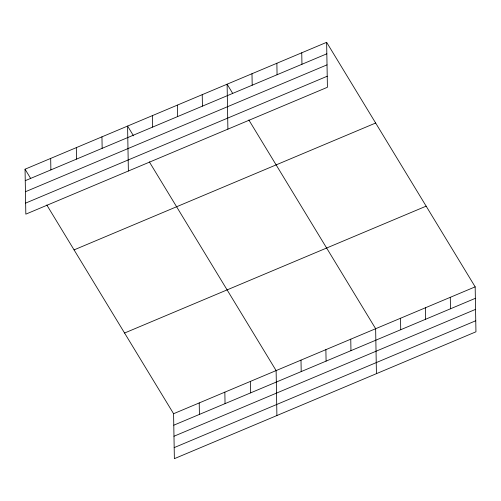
<?xml version="1.0" encoding="UTF-8"?>
<svg xmlns="http://www.w3.org/2000/svg" width="501" height="501" viewBox="0 0 501 501"><rect width="100%" height="100%" fill="white"/><g stroke="black" fill="none" stroke-linecap="round" stroke-linejoin="round"><path stroke-width="0.75" d="M326.633 42.328L327.416 87.28L25.833 214.152L25.05 169.2L326.633 42.328L475.167 286.848L475.95 331.8L174.367 458.672L173.584 413.72L46.793 204.99M25.25 180.679L326.834 53.801M25.445 191.726L327.028 64.848M25.645 203.105L327.228 76.233M74.067 249.893L375.65 123.021M124.567 333.027L426.151 206.155M173.584 413.72L475.167 286.848M173.784 425.199L475.368 298.32M173.972 436.246L475.555 309.368M174.173 447.625L475.756 320.753M232.646 93.305L227.11 84.193L227.899 129.145M248.853 119.983L375.644 328.712L376.426 373.665M133.516 135.827L127.586 126.064L128.375 171.016M149.329 161.854L276.12 370.583L276.903 415.536M25.05 169.2L30.586 178.312M450.286 297.312L450.487 308.791M425.405 307.783L425.606 319.256M400.524 318.248L400.725 329.727M350.763 339.183L350.963 350.656M325.882 349.648L326.082 361.127M301.752 52.793L301.953 64.272M301.001 360.119L301.201 371.592M276.871 63.264L277.072 74.737M251.99 73.728L252.191 85.208M250.487 381.367L250.688 392.847M224.849 392.151L225.049 403.631M202.229 94.664L202.429 106.137M199.216 402.936L199.417 414.415M177.348 105.129L177.548 116.608M152.467 115.599L152.667 127.072M101.954 136.848L102.154 148.327M76.321 147.632L76.521 159.111M50.682 158.416L50.883 169.895"/></g></svg>
